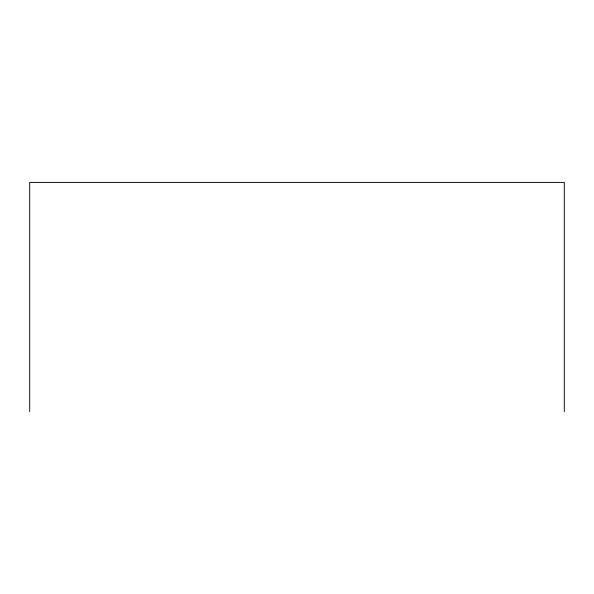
<?xml version="1.0" encoding="UTF-8"?>
<svg xmlns="http://www.w3.org/2000/svg" width="594" height="594" viewBox="0 0 594 594"><rect width="100%" height="100%" fill="white"/><g stroke="black" fill="none" stroke-linecap="round" stroke-linejoin="round"><path stroke-width="0.89" d="M564.3 411.605L564.3 182.395L29.7 182.395L29.7 411.605"/></g></svg>
